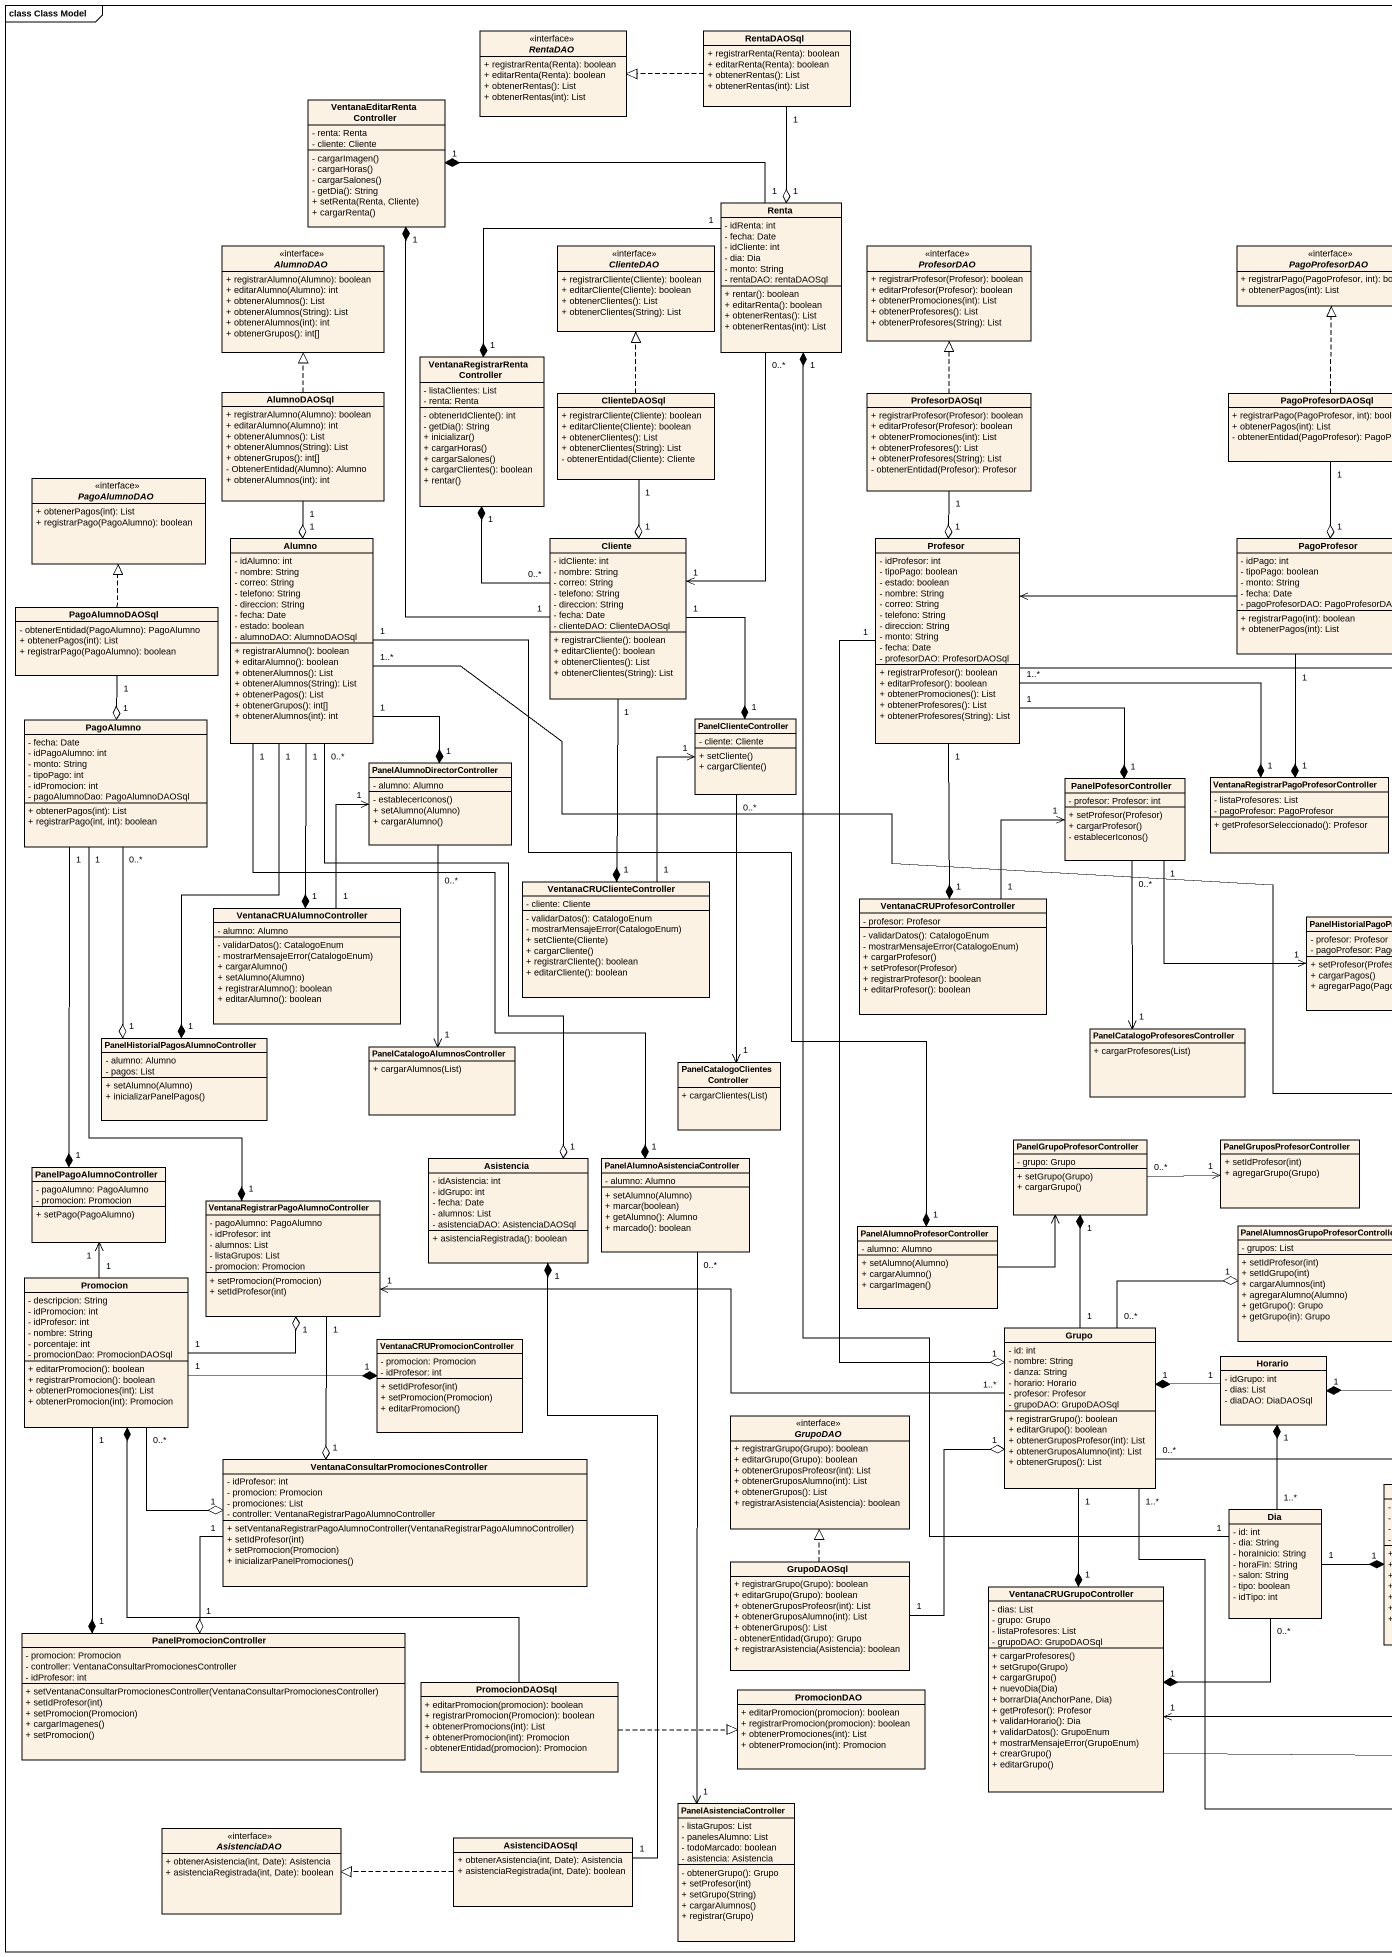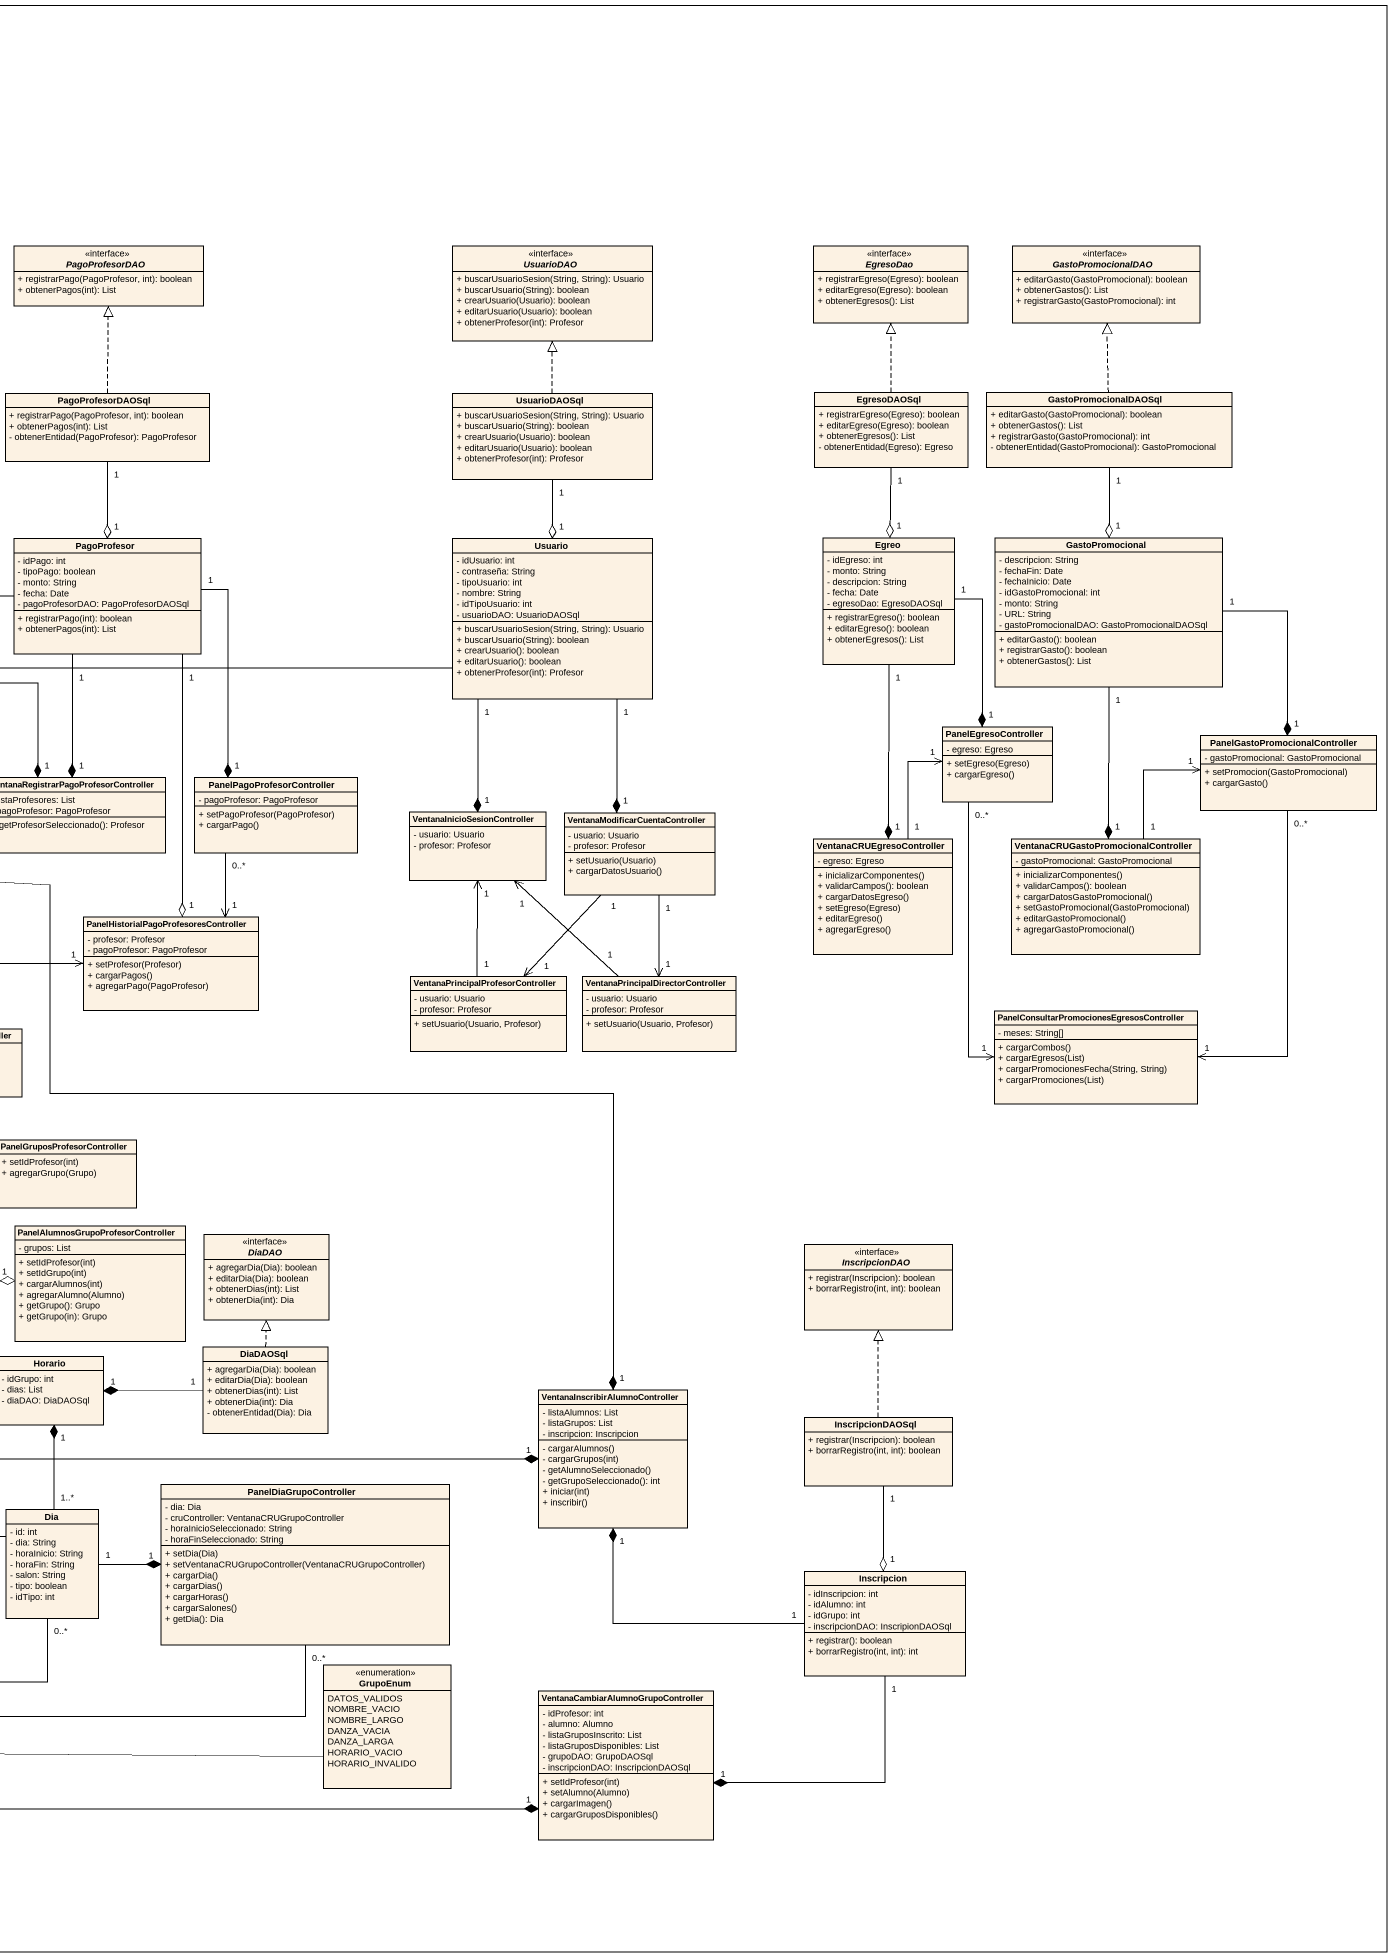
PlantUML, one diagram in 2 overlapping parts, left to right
@startuml
mainframe class Class Model
hide circle
hide empty members
skinparam classAttributeIconSize 0
interface RentaDAO {
  + registrarRenta(Renta): boolean
  + editarRenta(Renta): boolean
  + obtenerRentas(): List
  + obtenerRentas(int): List
}
class RentaDAOSql {
  + registrarRenta(Renta): boolean
  + editarRenta(Renta): boolean
  + obtenerRentas(): List
  + obtenerRentas(int): List
}
class "VentanaEditarRenta Controller" as VentanaEditarRenta {
  - renta: Renta
  - cliente: Cliente
  - cargarImagen()
  - cargarHoras()
  - cargarSalones()
  - getDia(): String
  + setRenta(Renta, Cliente)
  + cargarRenta()
}
class Renta {
  - idRenta: int
  - fecha: Date
  - idCliente: int
  - dia: Dia
  - monto: String
  - rentaDAO: rentaDAOSql
  + rentar(): boolean
  + editarRenta(): boolean
  + obtenerRentas(): List
  + obtenerRentas(int): List
}
interface AlumnoDAO {
  + registrarAlumno(Alumno): boolean
  + editarAlumno(Alumno): int
  + obtenerAlumnos(): List
  + obtenerAlumnos(String): List
  + obtenerAlumnos(int): int
  + obtenerGrupos(): int[]
}
interface ClienteDAO {
  + registrarCliente(Cliente): boolean
  + editarCliente(Cliente): boolean
  + obtenerClientes(): List
  + obtenerClientes(String): List
}
interface ProfesorDAO {
  + registrarProfesor(Profesor): boolean
  + editarProfesor(Profesor): boolean
  + obtenerPromociones(int): List
  + obtenerProfesores(): List
  + obtenerProfesores(String): List
}
interface PagoProfesorDAO {
  + registrarPago(PagoProfesor, int): boolean
  + obtenerPagos(int): List
}
interface UsuarioDAO {
  + buscarUsuarioSesion(String, String): Usuario
  + buscarUsuario(String): boolean
  + crearUsuario(Usuario): boolean
  + editarUsuario(Usuario): boolean
  + obtenerProfesor(int): Profesor
}
interface EgresoDao {
  + registrarEgreso(Egreso): boolean
  + editarEgreso(Egreso): boolean
  + obtenerEgresos(): List
}
interface GastoPromocionalDAO {
  + editarGasto(GastoPromocional): boolean
  + obtenerGastos(): List
  + registrarGasto(GastoPromocional): int
}
class "VentanaRegistrarRenta Controller" as VentanaRegistrarRenta {
  - listaClientes: List
  - renta: Renta
  - obtenerIdCliente(): int
  - getDia(): String
  + inicializar()
  + cargarHoras()
  + cargarSalones()
  + cargarClientes(): boolean
  + rentar()
}
class AlumnoDAOSql {
  + registrarAlumno(Alumno): boolean
  + editarAlumno(Alumno): int
  + obtenerAlumnos(): List
  + obtenerAlumnos(String): List
  + obtenerGrupos(): int[]
  - ObtenerEntidad(Alumno): Alumno
  + obtenerAlumnos(int): int
}
class ClienteDAOSql {
  + registrarCliente(Cliente): boolean
  + editarCliente(Cliente): boolean
  + obtenerClientes(): List
  + obtenerClientes(String): List
  - obtenerEntidad(Cliente): Cliente
}
class ProfesorDAOSql {
  + registrarProfesor(Profesor): boolean
  + editarProfesor(Profesor): boolean
  + obtenerPromociones(int): List
  + obtenerProfesores(): List
  + obtenerProfesores(String): List
  - obtenerEntidad(Profesor): Profesor
}
class PagoProfesorDAOSql {
  + registrarPago(PagoProfesor, int): boolean
  + obtenerPagos(int): List
  - obtenerEntidad(PagoProfesor): PagoProfesor
}
class UsuarioDAOSql {
  + buscarUsuarioSesion(String, String): Usuario
  + buscarUsuario(String): boolean
  + crearUsuario(Usuario): boolean
  + editarUsuario(Usuario): boolean
  + obtenerProfesor(int): Profesor
}
class EgresoDAOSql {
  + registrarEgreso(Egreso): boolean
  + editarEgreso(Egreso): boolean
  + obtenerEgresos(): List
  - obtenerEntidad(Egreso): Egreso
}
class GastoPromocionalDAOSql {
  + editarGasto(GastoPromocional): boolean
  + obtenerGastos(): List
  + registrarGasto(GastoPromocional): int
  - obtenerEntidad(GastoPromocional): GastoPromocional
}
interface PagoAlumnoDAO {
  + obtenerPagos(int): List
  + registrarPago(PagoAlumno): boolean
}
class Alumno {
  - idAlumno: int
  - nombre: String
  - correo: String
  - telefono: String
  - direccion: String
  - fecha: Date
  - estado: boolean
  - alumnoDAO: AlumnoDAOSql
  + registrarAlumno(): boolean
  + editarAlumno(): boolean
  + obtenerAlumnos(): List
  + obtenerAlumnos(String): List
  + obtenerPagos(): List
  + obtenerGrupos(): int[]
  + obtenerAlumnos(int): int
}
class Cliente {
  - idCliente: int
  - nombre: String
  - correo: String
  - telefono: String
  - direccion: String
  - fecha: Date
  - clienteDAO: ClienteDAOSql
  + registrarCliente(): boolean
  + editarCliente(): boolean
  + obtenerClientes(): List
  + obtenerClientes(String): List
}
class Profesor {
  - idProfesor: int
  - tipoPago: boolean
  - estado: boolean
  - nombre: String
  - correo: String
  - telefono: String
  - direccion: String
  - monto: String
  - fecha: Date
  - profesorDAO: ProfesorDAOSql
  + registrarProfesor(): boolean
  + editarProfesor(): boolean
  + obtenerPromociones(): List
  + obtenerProfesores(): List
  + obtenerProfesores(String): List
}
class PagoProfesor {
  - idPago: int
  - tipoPago: boolean
  - monto: String
  - fecha: Date
  - pagoProfesorDAO: PagoProfesorDAOSql
  + registrarPago(int): boolean
  + obtenerPagos(int): List
}
class Usuario {
  - idUsuario: int
  - contraseña: String
  - tipoUsuario: int
  - nombre: String
  - idTipoUsuario: int
  - usuarioDAO: UsuarioDAOSql
  + buscarUsuarioSesion(String, String): Usuario
  + buscarUsuario(String): boolean
  + crearUsuario(): boolean
  + editarUsuario(): boolean
  + obtenerProfesor(int): Profesor
}
class Egreo {
  - idEgreso: int
  - monto: String
  - descripcion: String
  - fecha: Date
  - egresoDao: EgresoDAOSql
  + registrarEgreso(): boolean
  + editarEgreso(): boolean
  + obtenerEgresos(): List
}
class GastoPromocional {
  - descripcion: String
  - fechaFin: Date
  - fechaInicio: Date
  - idGastoPromocional: int
  - monto: String
  - URL: String
  - gastoPromocionalDAO: GastoPromocionalDAOSql
  + editarGasto(): boolean
  + registrarGasto(): boolean
  + obtenerGastos(): List
}
class PagoAlumnoDAOSql {
  - obtenerEntidad(PagoAlumno): PagoAlumno
  + obtenerPagos(int): List
  + registrarPago(PagoAlumno): boolean
}
class PagoAlumno {
  - fecha: Date
  - idPagoAlumno: int
  - monto: String
  - tipoPago: int
  - idPromocion: int
  - pagoAlumnoDao: PagoAlumnoDAOSql
  + obtenerPagos(int): List
  + registrarPago(int, int): boolean
}
class PanelClienteController {
  - cliente: Cliente
  + setCliente()
  + cargarCliente()
}
class PanelEgresoController {
  - egreso: Egreso
  + setEgreso(Egreso)
  + cargarEgreso()
}
class "PanelAlumnoDirectorController" as PanelAlumnoDirectorControlle {
  - alumno: Alumno
  - establecerIconos()
  + setAlumno(Alumno)
  + cargarAlumno()
}
class "PanelGastoPromocionalController" as PanelGastoPromocionalControl {
  - gastoPromocional: GastoPromocional
  + setPromocion(GastoPromocional)
  + cargarGasto()
}
class PanelPofesorController {
  - profesor: Profesor: int
  + setProfesor(Profesor)
  + cargarProfesor()
  - establecerIconos()
}
class "VentanaRegistrarPagoProfesorController" as VentanaRegistrarPagoProfesor {
  - listaProfesores: List
  - pagoProfesor: PagoProfesor
  + getProfesorSeleccionado(): Profesor
}
class PanelPagoProfesorController {
  - pagoProfesor: PagoProfesor
  + setPagoProfesor(PagoProfesor)
  + cargarPago()
}
class "VentanaInicioSesionController" as VentanaInicioSesionControlle {
  - usuario: Usuario
  - profesor: Profesor
}
class "VentanaModificarCuentaController" as VentanaModificarCuentaContro {
  - usuario: Usuario
  - profesor: Profesor
  + setUsuario(Usuario)
  + cargarDatosUsuario()
}
class VentanaCRUEgresoController {
  - egreso: Egreso
  + inicializarComponentes()
  + validarCampos(): boolean
  + cargarDatosEgreso()
  + setEgreso(Egreso)
  + editarEgreso()
  + agregarEgreso()
}
class "VentanaCRUGastoPromocionalController" as VentanaCRUGastoPromocionalCo {
  - gastoPromocional: GastoPromocional
  + inicializarComponentes()
  + validarCampos(): boolean
  + cargarDatosGastoPromocional()
  + setGastoPromocional(GastoPromocional)
  + editarGastoPromocional()
  + agregarGastoPromocional()
}
class VentanaCRUClienteController {
  - cliente: Cliente
  - validarDatos(): CatalogoEnum
  - mostrarMensajeError(CatalogoEnum)
  + setCliente(Cliente)
  + cargarCliente()
  + registrarCliente(): boolean
  + editarCliente(): boolean
}
class VentanaCRUAlumnoController {
  - alumno: Alumno
  - validarDatos(): CatalogoEnum
  - mostrarMensajeError(CatalogoEnum)
  + cargarAlumno()
  + setAlumno(Alumno)
  + registrarAlumno(): boolean
  + editarAlumno(): boolean
}
class VentanaCRUProfesorController {
  - profesor: Profesor
  - validarDatos(): CatalogoEnum
  - mostrarMensajeError(CatalogoEnum)
  + cargarProfesor()
  + setProfesor(Profesor)
  + registrarProfesor(): boolean
  + editarProfesor(): boolean
}
class "PanelHistorialPagoProfesoresController" as PanelHistorialPagoProfesores {
  - profesor: Profesor
  - pagoProfesor: PagoProfesor
  + setProfesor(Profesor)
  + cargarPagos()
  + agregarPago(PagoProfesor)
}
class "VentanaPrincipalProfesorController" as VentanaPrincipalProfesorCont {
  - usuario: Usuario
  - profesor: Profesor
  + setUsuario(Usuario, Profesor)
}
class "VentanaPrincipalDirectorController" as VentanaPrincipalDirectorCont {
  - usuario: Usuario
  - profesor: Profesor
  + setUsuario(Usuario, Profesor)
}
class "PanelHistorialPagosAlumnoController" as PanelHistorialPagosAlumnoCon {
  - alumno: Alumno
  - pagos: List
  + setAlumno(Alumno)
  + inicializarPanelPagos()
}
class "PanelCatalogoProfesoresController" as PanelCatalogoProfesoresContr {
  + cargarProfesores(List)
}
class "PanelConsultarPromocionesEgresosController" as PanelConsultarPromocionesEgr {
  - meses: String[]
  + cargarCombos()
  + cargarEgresos(List)
  + cargarPromocionesFecha(String, String)
  + cargarPromociones(List)
}
class "PanelCatalogoAlumnosController" as PanelCatalogoAlumnosControll {
  + cargarAlumnos(List)
}
class "PanelCatalogoClientes Controller" as PanelCatalogoClientes {
  + cargarClientes(List)
}
class PanelGrupoProfesorController {
  - grupo: Grupo
  + setGrupo(Grupo)
  + cargarGrupo()
}
class "PanelGruposProfesorController" as PanelGruposProfesorControlle {
  + setIdProfesor(int)
  + agregarGrupo(Grupo)
}
class PanelPagoAlumnoController {
  - pagoAlumno: PagoAlumno
  - promocion: Promocion
  + setPago(PagoAlumno)
}
class Asistencia {
  - idAsistencia: int
  - idGrupo: int
  - fecha: Date
  - alumnos: List
  - asistenciaDAO: AsistenciaDAOSql
  + asistenciaRegistrada(): boolean
}
class "PanelAlumnoAsistenciaController" as PanelAlumnoAsistenciaControl {
  - alumno: Alumno
  + setAlumno(Alumno)
  + marcar(boolean)
  + getAlumno(): Alumno
  + marcado(): boolean
}
class "VentanaRegistrarPagoAlumnoController" as VentanaRegistrarPagoAlumnoCo {
  - pagoAlumno: PagoAlumno
  - idProfesor: int
  - alumnos: List
  - listaGrupos: List
  - promocion: Promocion
  + setPromocion(Promocion)
  + setIdProfesor(int)
}
class "PanelAlumnoProfesorController" as PanelAlumnoProfesorControlle {
  - alumno: Alumno
  + setAlumno(Alumno)
  + cargarAlumno()
  + cargarImagen()
}
class "PanelAlumnosGrupoProfesorController" as PanelAlumnosGrupoProfesorCon {
  - grupos: List
  + setIdProfesor(int)
  + setIdGrupo(int)
  + cargarAlumnos(int)
  + agregarAlumno(Alumno)
  + getGrupo(): Grupo
  + getGrupo(in): Grupo
}
interface DiaDAO {
  + agregarDia(Dia): boolean
  + editarDia(Dia): boolean
  + obtenerDias(int): List
  + obtenerDia(int): Dia
}
interface InscripcionDAO {
  + registrar(Inscripcion): boolean
  + borrarRegistro(int, int): boolean
}
class Promocion {
  - descripcion: String
  - idPromocion: int
  - idProfesor: int
  - nombre: String
  - porcentaje: int
  - promocionDao: PromocionDAOSql
  + editarPromocion(): boolean
  + registrarPromocion(): boolean
  + obtenerPromociones(int): List
  + obtenerPromocion(int): Promocion
}
class "VentanaCRUPromocionController" as VentanaCRUPromocionControlle {
  - promocion: Promocion
  - idProfesor: int
  + setIdProfesor(int)
  + setPromocion(Promocion)
  + editarPromocion()
}
class Grupo {
  - id: int
  - nombre: String
  - danza: String
  - horario: Horario
  - profesor: Profesor
  - grupoDAO: GrupoDAOSql
  + registrarGrupo(): boolean
  + editarGrupo(): boolean
  + obtenerGruposProfesor(int): List
  + obtenerGruposAlumno(int): List
  + obtenerGrupos(): List
}
class DiaDAOSql {
  + agregarDia(Dia): boolean
  + editarDia(Dia): boolean
  + obtenerDias(int): List
  + obtenerDia(int): Dia
  - obtenerEntidad(Dia): Dia
}
class Horario {
  - idGrupo: int
  - dias: List
  - diaDAO: DiaDAOSql
}
interface GrupoDAO {
  + registrarGrupo(Grupo): boolean
  + editarGrupo(Grupo): boolean
  + obtenerGruposProfeosr(int): List
  + obtenerGruposAlumno(int): List
  + obtenerGrupos(): List
  + registrarAsistencia(Asistencia): boolean
}
class "VentanaInscribirAlumnoController" as VentanaInscribirAlumnoContro {
  - listaAlumnos: List
  - listaGrupos: List
  - inscripcion: Inscripcion
  - cargarAlumnos()
  - cargarGrupos(int)
  - getAlumnoSeleccionado()
  - getGrupoSeleccionado(): int
  + iniciar(int)
  + inscribir()
}
class InscripcionDAOSql {
  + registrar(Inscripcion): boolean
  + borrarRegistro(int, int): boolean
}
class "VentanaConsultarPromocionesController" as VentanaConsultarPromocionesC {
  - idProfesor: int
  - promocion: Promocion
  - promociones: List
  - controller: VentanaRegistrarPagoAlumnoController
  + setVentanaRegistrarPagoAlumnoController(VentanaRegistrarPagoAlumnoController)
  + setIdProfesor(int)
  + setPromocion(Promocion)
  + inicializarPanelPromociones()
}
class PanelDiaGrupoController {
  - dia: Dia
  - cruController: VentanaCRUGrupoController
  - horaInicioSeleccionado: String
  - horaFinSeleccionado: String
  + setDia(Dia)
  + setVentanaCRUGrupoController(VentanaCRUGrupoController)
  + cargarDia()
  + cargarDias()
  + cargarHoras()
  + cargarSalones()
  + getDia(): Dia
}
class Dia {
  - id: int
  - dia: String
  - horaInicio: String
  - horaFin: String
  - salon: String
  - tipo: boolean
  - idTipo: int
}
class GrupoDAOSql {
  + registrarGrupo(Grupo): boolean
  + editarGrupo(Grupo): boolean
  + obtenerGruposProfeosr(int): List
  + obtenerGruposAlumno(int): List
  + obtenerGrupos(): List
  - obtenerEntidad(Grupo): Grupo
  + registrarAsistencia(Asistencia): boolean
}
class Inscripcion {
  - idInscripcion: int
  - idAlumno: int
  - idGrupo: int
  - inscripcionDAO: InscripionDAOSql
  + registrar(): boolean
  + borrarRegistro(int, int): int
}
class VentanaCRUGrupoController {
  - dias: List
  - grupo: Grupo
  - listaProfesores: List
  - grupoDAO: GrupoDAOSql
  + cargarProfesores()
  + setGrupo(Grupo)
  + cargarGrupo()
  + nuevoDia(Dia)
  + borrarDIa(AnchorPane, Dia)
  + getProfesor(): Profesor
  + validarHorario(): Dia
  + validarDatos(): GrupoEnum
  + mostrarMensajeError(GrupoEnum)
  + crearGrupo()
  + editarGrupo()
}
class PanelPromocionController {
  - promocion: Promocion
  - controller: VentanaConsultarPromocionesController
  - idProfesor: int
  + setVentanaConsultarPromocionesController(VentanaConsultarPromocionesController)
  + setIdProfesor(int)
  + setPromocion(Promocion)
  + cargarImagenes()
  + setPromocion()
}
class PromocionDAOSql {
  + editarPromocion(promocion): boolean
  + registrarPromocion(Promocion): boolean
  + obtenerPromocions(int): List
  + obtenerPromocion(int): Promocion
  - obtenerEntidad(promocion): Promocion
}
class PromocionDAO {
  + editarPromocion(promocion): boolean
  + registrarPromocion(promocion): boolean
  + obtenerPromociones(int): List
  + obtenerPromocion(int): Promocion
}
enum GrupoEnum {
  DATOS_VALIDOS
  NOMBRE_VACIO
  NOMBRE_LARGO
  DANZA_VACIA
  DANZA_LARGA
  HORARIO_VACIO
  HORARIO_INVALIDO
}
class "VentanaCambiarAlumnoGrupoController" as VentanaCambiarAlumnoGrupoCon {
  - idProfesor: int
  - alumno: Alumno
  - listaGruposInscrito: List
  - listaGruposDisponibles: List
  - grupoDAO: GrupoDAOSql
  - inscripcionDAO: InscripcionDAOSql
  + setIdProfesor(int)
  + setAlumno(Alumno)
  + cargarImagen()
  + cargarGruposDisponibles()
}
class PanelAsistenciaController {
  - listaGrupos: List
  - panelesAlumno: List
  - todoMarcado: boolean
  - asistencia: Asistencia
  - obtenerGrupo(): Grupo
  + setProfesor(int)
  + setGrupo(String)
  + cargarAlumnos()
  + registrar(Grupo)
}
interface AsistenciaDAO {
  + obtenerAsistencia(int, Date): Asistencia
  + asistenciaRegistrada(int, Date): boolean
}
class AsistenciDAOSql {
  + obtenerAsistencia(int, Date): Asistencia
  + asistenciaRegistrada(int, Date): boolean
}
RentaDAOSql .left.|> RentaDAO
RentaDAOSql "1" --o "1" Renta
Renta "1" -left-* "1" VentanaEditarRenta
Renta "1" -left-* "1" VentanaRegistrarRenta
Renta "0..*" --> "1" Cliente
AlumnoDAOSql .up.|> AlumnoDAO
AlumnoDAOSql "1" --o "1" Alumno
ClienteDAOSql .up.|> ClienteDAO
ClienteDAOSql "1" --o "1" Cliente
ProfesorDAOSql .up.|> ProfesorDAO
ProfesorDAOSql "1" --o "1" Profesor
PagoProfesorDAOSql .up.|> PagoProfesorDAO
PagoProfesorDAOSql "1" --o "1" PagoProfesor
UsuarioDAOSql .up.|> UsuarioDAO
UsuarioDAOSql "1" --o "1" Usuario
EgresoDAOSql .up.|> EgresoDao
EgresoDAOSql "1" --o "1" Egreo
GastoPromocionalDAOSql .up.|> GastoPromocionalDAO
GastoPromocionalDAOSql "1" --o "1" GastoPromocional
Alumno "1" --* "1" PanelAlumnoDirectorControlle
Alumno "1" --* "1" VentanaCRUAlumnoController
Alumno "1" --* "1" PanelHistorialPagosAlumnoCon
Alumno "0..*" --o "1" Asistencia
Alumno "1" --* "1" PanelAlumnoAsistenciaControl
Alumno "1" --* "1" PanelAlumnoProfesorControlle
Alumno "1..*" -right-* "1" VentanaInscribirAlumnoContro
Cliente "1" -up-* "1" VentanaEditarRenta
Cliente "0..*" -up-* "1" VentanaRegistrarRenta
Cliente "1" --* "1" PanelClienteController
Cliente "1" --* "1" VentanaCRUClienteController
Profesor -right- Usuario
Profesor "1" --* "1" PanelPofesorController
Profesor "1..*" -right-* "1" VentanaRegistrarPagoProfesor
Profesor "1" --* "1" VentanaCRUProfesorController
Profesor "1" --o "1" Grupo
PagoProfesor -left-> Profesor
PagoProfesor "1" --* "1" VentanaRegistrarPagoProfesor
PagoProfesor "1" --* "1" PanelPagoProfesorController
PagoProfesor "1" --o "1" PanelHistorialPagoProfesores
Usuario "1" --* "1" VentanaInicioSesionControlle
Usuario "1" --* "1" VentanaModificarCuentaContro
Egreo "1" --* "1" PanelEgresoController
Egreo "1" --* "1" VentanaCRUEgresoController
GastoPromocional "1" --* "1" PanelGastoPromocionalControl
GastoPromocional "1" --* "1" VentanaCRUGastoPromocionalCo
PagoAlumnoDAOSql .up.|> PagoAlumnoDAO
PagoAlumnoDAOSql "1" --o "1" PagoAlumno
PagoAlumno "0..*" --o "1" PanelHistorialPagosAlumnoCon
PagoAlumno "1" --* "1" PanelPagoAlumnoController
PagoAlumno "1" --* "1" VentanaRegistrarPagoAlumnoCo
PanelClienteController "0..*" --> "1" PanelCatalogoClientes
PanelEgresoController "0..*" --> "1" PanelConsultarPromocionesEgr
PanelAlumnoDirectorControlle "0..*" --> "1" PanelCatalogoAlumnosControll
PanelGastoPromocionalControl "0..*" --> "1" PanelConsultarPromocionesEgr
PanelPofesorController "1" -right-> "1" PanelHistorialPagoProfesores
PanelPofesorController "0..*" --> "1" PanelCatalogoProfesoresContr
PanelPagoProfesorController "0..*" --> "1" PanelHistorialPagoProfesores
VentanaModificarCuentaContro "1" --> "1" VentanaPrincipalProfesorCont
VentanaModificarCuentaContro "1" --> "1" VentanaPrincipalDirectorCont
VentanaCRUEgresoController "1" -up-> "1" PanelEgresoController
VentanaCRUGastoPromocionalCo "1" -up-> "1" PanelGastoPromocionalControl
VentanaCRUClienteController "1" -up-> "1" PanelClienteController
VentanaCRUAlumnoController "1" -up-> "1" PanelAlumnoDirectorControlle
VentanaCRUProfesorController "1" -up-> "1" PanelPofesorController
VentanaPrincipalProfesorCont "1" -up-> "1" VentanaInicioSesionControlle
VentanaPrincipalDirectorCont "1" -up-> "1" VentanaInicioSesionControlle
PanelGrupoProfesorController "0..*" -right-> "1" PanelGruposProfesorControlle
PanelAlumnoAsistenciaControl "0..*" --> "1" PanelAsistenciaController
VentanaRegistrarPagoAlumnoCo "1" --o "1" VentanaConsultarPromocionesC
PanelAlumnoProfesorControlle -right-> PanelGrupoProfesorController
Promocion "1" -up-> "1" PanelPagoAlumnoController
Promocion "1" -right-o "1" VentanaRegistrarPagoAlumnoCo
Promocion "1" -right-* "1" VentanaCRUPromocionControlle
Promocion "0..*" -right-o "1" VentanaConsultarPromocionesC
Promocion "1" --* "1" PanelPromocionController
Grupo "1" -up-* "1" PanelGrupoProfesorController
Grupo "1..*" -left-> "1" VentanaRegistrarPagoAlumnoCo
Grupo "0..*" -right-o "1" PanelAlumnosGrupoProfesorCon
Grupo "0..*" -right-* "1" VentanaInscribirAlumnoContro
Grupo "1" --* "1" VentanaCRUGrupoController
Grupo "1..*" -right-* "1" VentanaCambiarAlumnoGrupoCon
DiaDAOSql .up.|> DiaDAO
DiaDAOSql "1" -left-* "1" Horario
Horario "1" -left-* "1" Grupo
InscripcionDAOSql .up.|> InscripcionDAO
InscripcionDAOSql "1" --o "1" Inscripcion
VentanaConsultarPromocionesC "1" --o "1" PanelPromocionController
PanelDiaGrupoController "0..*" -left-> "1" VentanaCRUGrupoController
Dia "1" -up-* "1" Renta
Dia "1..*" -up-* "1" Horario
Dia "1" -right-* "1" PanelDiaGrupoController
Dia "0..*" --* "1" VentanaCRUGrupoController
GrupoDAOSql "1" -up-o "1" Grupo
GrupoDAOSql .up.|> GrupoDAO
Inscripcion "1" -up-* "1" VentanaInscribirAlumnoContro
Inscripcion "1" -left-* "1" VentanaCambiarAlumnoGrupoCon
VentanaCRUGrupoController -right- GrupoEnum
PromocionDAOSql -up-* Promocion
PromocionDAOSql .right.|> PromocionDAO
AsistenciDAOSql "1" -up-* "1" Asistencia
AsistenciDAOSql .left.|> AsistenciaDAO
@enduml
